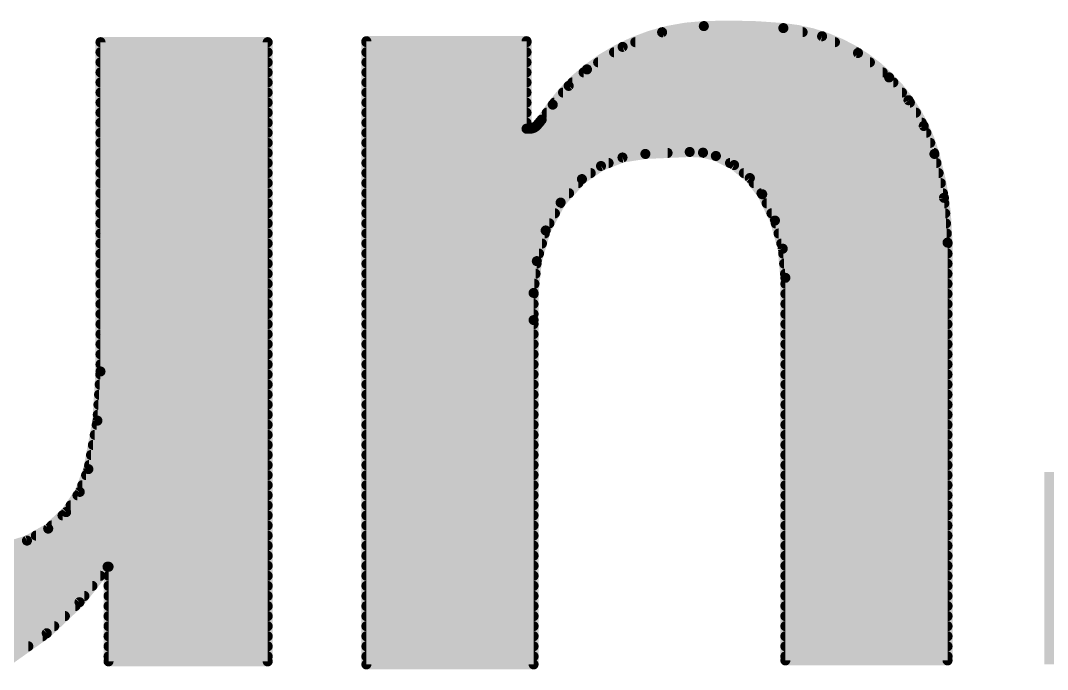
# Model space of a CAD drawing. Extents: x -27 to 95, y -17 to 50.
# Drawn here: x 74.233 to 76.823, y 1.694 to 3.331 of the extents above; entities that cross this region are included whole.
import ezdxf

# ---------------------------------------------------------------- set-up
doc = ezdxf.new("R2010")
doc.units = 0
doc.layers.add('21', color=41, linetype='CONTINUOUS')

# ---------------------------------------------------------------- blocks, each defined once
blk = doc.blocks.new('RECT')
blk.add_solid([(-0.5, -0.5), (0.5, -0.5), (-0.5, 0.5), (0.5, 0.5)])

msp = doc.modelspace()

# ---------------------------------------------------------------- linework, layer by layer
at = {"layer": '21'}
for points, const_width in [([(75.9562, 3.3172, 0.1577), (75.6615, 3.208)], 0.0254), ([(76.1568, 3.3122, 0.0335), (75.9562, 3.3172)], 0.0254), ([(75.9564, 3.3235, 1), (75.956, 3.3109)], 0.0127), ([(75.9559, 3.3235, 1), (75.9565, 3.3109)], 0.0127), ([(75.9571, 3.3109, 1), (75.9553, 3.3235)], 0.0127), ([(75.9565, 3.3109, 1), (75.9559, 3.3235)], 0.0127), ([(76.1581, 3.3184, 1), (76.1555, 3.306)], 0.0127), ([(76.4235, 3.1877, 0.1741), (76.1568, 3.3122)], 0.0254), ([(76.1574, 3.3185, 1), (76.1562, 3.3059)], 0.0127), ([(76.1562, 3.3059, 1), (76.1574, 3.3185)], 0.0127), ([(76.1566, 3.3059, 1), (76.157, 3.3185)], 0.0127), ([(74.4347, 3.283, 1), (74.4347, 3.2703)], 0.0127), ([(74.4411, 3.2766, 1), (74.4284, 3.2766)], 0.0127), ([(74.8627, 3.2766, 1), (74.85, 3.2766)], 0.0127), ([(74.8563, 3.2703, 1), (74.8563, 3.283)], 0.0127), ([(75.1053, 3.283, 1), (75.1053, 3.2703)], 0.0127), ([(75.1053, 3.2854, 1), (75.1053, 3.2728)], 0.0127), ([(75.1116, 3.2791, 1), (75.099, 3.2791)], 0.0127), ([(75.1116, 3.2791, 1), (75.099, 3.2791)], 0.0127), ([(75.1053, 3.2854, 1), (75.1053, 3.2728)], 0.0127), ([(75.5155, 3.2791, 1), (75.5028, 3.2791)], 0.0127), ([(75.5155, 3.2791, 1), (75.5028, 3.2791)], 0.0127), ([(75.5091, 3.2728, 1), (75.5091, 3.2854)], 0.0127), ([(75.5091, 3.2728, 1), (75.5091, 3.2854)], 0.0127), ([(75.5091, 3.2703, 1), (75.5091, 3.283)], 0.0127), ([(75.7833, 3.283, 1), (75.7833, 3.2703)], 0.0127), ([(75.8501, 3.308, 1), (75.852, 3.2954)], 0.0127), ([(75.853, 3.3083, 1), (75.853, 3.2957)], 0.0127), ([(75.8532, 3.2958, 1), (75.8488, 3.3077)], 0.0127), ([(76.2054, 3.2957, 1), (76.2054, 3.3083)], 0.0127), ([(76.2572, 3.2974, 1), (76.2518, 3.2859)], 0.0127), ([(76.2532, 3.2855, 1), (76.2558, 3.2979)], 0.0127), ([(76.2868, 3.2703, 1), (76.2868, 3.283)], 0.0127), ([(74.4347, 3.2576, 1), (74.4347, 3.2449)], 0.0127), ([(74.8563, 3.2449, 1), (74.8563, 3.2576)], 0.0127), ([(75.1053, 3.2576, 1), (75.1053, 3.2449)], 0.0127), ([(75.5091, 3.2449, 1), (75.5091, 3.2576)], 0.0127), ([(75.7299, 3.2576, 1), (75.7299, 3.2449)], 0.0127), ([(75.7492, 3.2707, 1), (75.7536, 3.2588)], 0.0127), ([(75.7548, 3.2594, 1), (75.748, 3.2701)], 0.0127), ([(76.3412, 3.2449, 1), (76.3412, 3.2576)], 0.0127), ([(74.4347, 3.2321, 1), (74.4347, 3.2195)], 0.0127), ([(74.8563, 3.2195, 1), (74.8563, 3.2321)], 0.0127), ([(75.1053, 3.2321, 1), (75.1053, 3.2195)], 0.0127), ([(75.5091, 3.2195, 1), (75.5091, 3.2321)], 0.0127), ([(75.6897, 3.2321, 1), (75.6897, 3.2195)], 0.0127), ([(76.3489, 3.2544, 1), (76.3411, 3.2444)], 0.0127), ([(76.3423, 3.2437, 1), (76.3477, 3.2552)], 0.0127), ([(76.3751, 3.2195, 1), (76.3751, 3.2321)], 0.0127), ([(74.4347, 3.2067, 1), (74.4347, 3.1941)], 0.0127), ([(74.8563, 3.1941, 1), (74.8563, 3.2067)], 0.0127), ([(75.1053, 3.2067, 1), (75.1053, 3.1941)], 0.0127), ([(75.5091, 3.1941, 1), (75.5091, 3.2067)], 0.0127), ([(75.6615, 3.208, 0.0664), (75.5752, 3.1191)], 0.0254), ([(75.6531, 3.2067, 1), (75.6531, 3.1941)], 0.0127), ([(75.6581, 3.2134, 1), (75.6649, 3.2026)], 0.0127), ([(75.6576, 3.213, 1), (75.6654, 3.203)], 0.0127), ([(75.6658, 3.2033, 1), (75.6572, 3.2127)], 0.0127), ([(75.6654, 3.203, 1), (75.6576, 3.213)], 0.0127), ([(76.4074, 3.1941, 1), (76.4074, 3.2067)], 0.0127), ([(74.4347, 3.1814, 1), (74.4347, 3.1687)], 0.0127), ([(74.8563, 3.1687, 1), (74.8563, 3.1814)], 0.0127), ([(75.1053, 3.1814, 1), (75.1053, 3.1687)], 0.0127), ([(75.5091, 3.1687, 1), (75.5091, 3.1814)], 0.0127), ([(75.6249, 3.1814, 1), (75.6249, 3.1687)], 0.0127), ([(76.4283, 3.1918, 1), (76.4187, 3.1836)], 0.0127), ([(76.5378, 2.9947, 0.1281), (76.4235, 3.1877)], 0.0254), ([(76.428, 3.1922, 1), (76.419, 3.1832)], 0.0127), ([(76.419, 3.1832, 1), (76.428, 3.1922)], 0.0127), ([(76.4196, 3.1827, 1), (76.4274, 3.1927)], 0.0127), ([(76.4343, 3.1687, 1), (76.4343, 3.1814)], 0.0127), ([(74.4347, 3.1559, 1), (74.4347, 3.1433)], 0.0127), ([(74.8563, 3.1433, 1), (74.8563, 3.1559)], 0.0127), ([(75.1053, 3.1559, 1), (75.1053, 3.1433)], 0.0127), ([(75.5091, 3.1433, 1), (75.5091, 3.1559)], 0.0127), ([(75.6011, 3.1559, 1), (75.6011, 3.1433)], 0.0127), ([(75.6111, 3.1711, 1), (75.6197, 3.1617)], 0.0127), ([(75.6202, 3.1623, 1), (75.6106, 3.1705)], 0.0127), ([(76.4559, 3.1433, 1), (76.4559, 3.1559)], 0.0127), ([(74.4347, 3.1305, 1), (74.4347, 3.1179)], 0.0127), ([(74.8563, 3.1179, 1), (74.8563, 3.1305)], 0.0127), ([(75.1053, 3.1305, 1), (75.1053, 3.1179)], 0.0127), ([(75.5091, 3.1179, 1), (75.5091, 3.1305)], 0.0127), ([(75.5795, 3.1305, 1), (75.5795, 3.1179)], 0.0127), ([(76.4779, 3.1334, 1), (76.4669, 3.1269)], 0.0127), ([(76.4676, 3.1261, 1), (76.4772, 3.1343)], 0.0127), ([(76.4759, 3.1179, 1), (76.4759, 3.1305)], 0.0127), ([(74.4347, 3.1052, 1), (74.4347, 3.0925)], 0.0127), ([(74.8563, 3.0925, 1), (74.8563, 3.1052)], 0.0127), ([(75.1053, 3.1052, 1), (75.1053, 3.0925)], 0.0127), ([(75.5091, 3.0925, 1), (75.5091, 3.1052)], 0.0127), ([(75.5752, 3.1191, 0.0022), (75.5472, 3.081)], 0.0254), ([(75.5603, 3.1052, 1), (75.5603, 3.0925)], 0.0127), ([(75.5704, 3.1232, 1), (75.58, 3.115)], 0.0127), ([(75.5701, 3.1229, 1), (75.5803, 3.1153)], 0.0127), ([(75.5803, 3.1153, 1), (75.5701, 3.1229)], 0.0127), ([(75.5803, 3.1153, 1), (75.5701, 3.1229)], 0.0127), ([(76.491, 3.0925, 1), (76.491, 3.1052)], 0.0127), ([(74.4347, 3.0798, 1), (74.4347, 3.0671)], 0.0127), ([(74.8563, 3.0671, 1), (74.8563, 3.0798)], 0.0127), ([(75.1053, 3.0798, 1), (75.1053, 3.0671)], 0.0127), ([(75.5091, 3.0671, 1), (75.5091, 3.0798)], 0.0127), ([(75.5345, 3.0658, 0.0333), (75.5472, 3.081)], 0.0254), ([(75.5409, 3.0798, 1), (75.5409, 3.0671)], 0.0127), ([(75.5421, 3.0848, 1), (75.5523, 3.0772)], 0.0127), ([(75.5421, 3.0847, 1), (75.5523, 3.0773)], 0.0127), ([(75.5523, 3.0773, 1), (75.5421, 3.0847)], 0.0127), ([(75.5521, 3.0769, 1), (75.5423, 3.0851)], 0.0127), ([(76.506, 3.0671, 1), (76.506, 3.0798)], 0.0127), ([(74.4347, 3.0543, 1), (74.4347, 3.0417)], 0.0127), ([(74.8563, 3.0417, 1), (74.8563, 3.0543)], 0.0127), ([(75.1053, 3.0543, 1), (75.1053, 3.0417)], 0.0127), ([(75.5091, 3.0646, 1), (75.5091, 3.0519)], 0.0127), ([(75.5091, 3.0646, 1), (75.5091, 3.0519)], 0.0127), ([(75.5028, 3.0582, 1), (75.5155, 3.0582)], 0.0127), ([(75.5028, 3.0582, 1), (75.5155, 3.0582)], 0.0127), ([(75.5167, 3.0582, 0.205), (75.5345, 3.0658)], 0.0254), ([(75.5154, 3.0644, 1), (75.518, 3.052)], 0.0127), ([(75.5167, 3.0645, 1), (75.5167, 3.0519)], 0.0127), ([(75.5167, 3.0519, 1), (75.5167, 3.0646)], 0.0127), ([(75.5167, 3.0519, 1), (75.5167, 3.0646)], 0.0127), ([(75.5228, 3.0654, 1), (75.53, 3.055)], 0.0127), ([(75.5276, 3.054, 1), (75.5251, 3.0664)], 0.0127), ([(75.5299, 3.0702, 1), (75.5391, 3.0614)], 0.0127), ([(75.5296, 3.0699, 1), (75.5394, 3.0617)], 0.0127), ([(75.5391, 3.0614, 1), (75.5299, 3.0702)], 0.0127), ([(75.5381, 3.0606, 1), (75.5309, 3.071)], 0.0127), ([(76.5168, 3.0675, 1), (76.5049, 3.063)], 0.0127), ([(76.5054, 3.062, 1), (76.5163, 3.0685)], 0.0127), ([(76.5174, 3.0417, 1), (76.5174, 3.0543)], 0.0127), ([(74.4347, 3.029, 1), (74.4347, 3.0163)], 0.0127), ([(74.8563, 3.0163, 1), (74.8563, 3.029)], 0.0127), ([(75.1053, 3.029, 1), (75.1053, 3.0163)], 0.0127), ([(76.5271, 3.0163, 1), (76.5271, 3.029)], 0.0127), ([(74.4347, 3.0036, 1), (74.4347, 2.9909)], 0.0127), ([(74.8563, 2.9909, 1), (74.8563, 3.0036)], 0.0127), ([(75.1053, 3.0036, 1), (75.1053, 2.9909)], 0.0127), ([(75.8088, 2.9947, 0.1688), (75.6488, 2.9312)], 0.0254), ([(75.8088, 2.9947, 0.0006), (75.9206, 2.9997)], 0.0254), ([(75.8085, 3.001, 1), (75.8091, 2.9884)], 0.0127), ([(75.8085, 3.001, 1), (75.8091, 2.9884)], 0.0127), ([(75.8098, 2.9884, 1), (75.8078, 3.001)], 0.0127), ([(75.8091, 2.9884, 1), (75.8085, 3.001)], 0.0127), ([(75.8647, 2.9909, 1), (75.8647, 3.0036)], 0.0127), ([(75.9866, 2.9896, 0.0992), (75.9206, 2.9997)], 0.0254), ([(75.9209, 3.006, 1), (75.9203, 2.9934)], 0.0127), ([(75.9203, 3.006, 1), (75.9209, 2.9934)], 0.0127), ([(75.9209, 2.9934, 1), (75.9203, 3.006)], 0.0127), ([(75.9209, 2.9934, 1), (75.9203, 3.006)], 0.0127), ([(75.9557, 3.0041, 1), (75.9525, 2.9918)], 0.0127), ([(75.9569, 3.0036, 1), (75.9569, 2.9909)], 0.0127), ([(75.9538, 2.9916, 1), (75.9544, 3.0043)], 0.0127), ([(76.544, 2.996, 1), (76.5316, 2.9934)], 0.0127), ([(76.5708, 2.7711, 0.0668), (76.5378, 2.9947)], 0.0254), ([(76.5439, 2.9965, 1), (76.5317, 2.9929)], 0.0127), ([(76.5368, 2.9909, 1), (76.5368, 3.0036)], 0.0127), ([(74.4347, 2.9781, 1), (74.4347, 2.9655)], 0.0127), ([(74.8563, 2.9655, 1), (74.8563, 2.9781)], 0.0127), ([(75.1053, 2.9781, 1), (75.1053, 2.9655)], 0.0127), ([(75.7161, 2.9655, 1), (75.7161, 2.9781)], 0.0127), ([(75.7502, 2.992, 1), (75.7521, 2.9794)], 0.0127), ([(75.7535, 2.9798, 1), (75.7488, 2.9916)], 0.0127), ([(75.9894, 2.9953, 1), (75.9838, 2.9839)], 0.0127), ([(76.1035, 2.8931, 0.1719), (75.9866, 2.9896)], 0.0254), ([(75.9888, 2.9956, 1), (75.9844, 2.9836)], 0.0127), ([(75.9844, 2.9836, 1), (75.9888, 2.9956)], 0.0127), ([(75.985, 2.9834, 1), (75.9882, 2.9958)], 0.0127), ([(76.0223, 2.9781, 1), (76.0223, 2.9655)], 0.0127), ([(76.0366, 2.9715, 1), (76.0286, 2.9617)], 0.0127), ([(76.0298, 2.961, 1), (76.0354, 2.9723)], 0.0127), ([(76.5317, 2.9929, 1), (76.5439, 2.9965)], 0.0127), ([(76.5319, 2.9924, 1), (76.5437, 2.997)], 0.0127), ([(76.5428, 2.9655, 1), (76.5428, 2.9781)], 0.0127), ([(74.4347, 2.9527, 1), (74.4347, 2.9401)], 0.0127), ([(74.8563, 2.9401, 1), (74.8563, 2.9527)], 0.0127), ([(75.1053, 2.9527, 1), (75.1053, 2.9401)], 0.0127), ([(75.671, 2.9401, 1), (75.671, 2.9527)], 0.0127), ([(75.6946, 2.9701, 1), (75.6993, 2.9583)], 0.0127), ([(75.7005, 2.9589, 1), (75.6933, 2.9694)], 0.0127), ([(76.0571, 2.9527, 1), (76.0571, 2.9401)], 0.0127), ([(76.5483, 2.9401, 1), (76.5483, 2.9527)], 0.0127), ([(74.4347, 2.9274, 1), (74.4347, 2.9147)], 0.0127), ([(74.8563, 2.9147, 1), (74.8563, 2.9274)], 0.0127), ([(75.1053, 2.9274, 1), (75.1053, 2.9147)], 0.0127), ([(75.6488, 2.9312, 0.1229), (75.5574, 2.8016)], 0.0254), ([(75.6396, 2.9147, 1), (75.6396, 2.9274)], 0.0127), ([(75.6452, 2.9364, 1), (75.6524, 2.926)], 0.0127), ([(75.6447, 2.936, 1), (75.6529, 2.9264)], 0.0127), ([(75.6535, 2.9269, 1), (75.6441, 2.9355)], 0.0127), ([(75.6529, 2.9264, 1), (75.6447, 2.936)], 0.0127), ([(76.0773, 2.9378, 1), (76.0672, 2.93)], 0.0127), ([(76.0682, 2.929, 1), (76.0763, 2.9388)], 0.0127), ([(76.0821, 2.9274, 1), (76.0821, 2.9147)], 0.0127), ([(76.5538, 2.9147, 1), (76.5538, 2.9274)], 0.0127), ([(74.4347, 2.9019, 1), (74.4347, 2.8893)], 0.0127), ([(74.8563, 2.8893, 1), (74.8563, 2.9019)], 0.0127), ([(75.1053, 2.9019, 1), (75.1053, 2.8893)], 0.0127), ([(75.6165, 2.8893, 1), (75.6165, 2.9019)], 0.0127), ([(76.1016, 2.9019, 1), (76.1016, 2.8893)], 0.0127), ([(76.1092, 2.8959, 1), (76.0978, 2.8903)], 0.0127), ([(76.1619, 2.6822, 0.136), (76.1035, 2.8931)], 0.0254), ([(76.1089, 2.8964, 1), (76.0981, 2.8898)], 0.0127), ([(76.0981, 2.8898, 1), (76.1089, 2.8964)], 0.0127), ([(76.0985, 2.8892, 1), (76.1085, 2.897)], 0.0127), ([(76.5593, 2.8893, 1), (76.5593, 2.9019)], 0.0127), ([(74.4347, 2.8765, 1), (74.4347, 2.8639)], 0.0127), ([(74.8563, 2.8639, 1), (74.8563, 2.8765)], 0.0127), ([(75.1053, 2.8765, 1), (75.1053, 2.8639)], 0.0127), ([(75.5904, 2.8763, 1), (75.5998, 2.8678)], 0.0127), ([(75.6007, 2.869, 1), (75.5895, 2.875)], 0.0127), ([(75.5942, 2.8639, 1), (75.5942, 2.8765)], 0.0127), ([(76.1146, 2.8765, 1), (76.1146, 2.8639)], 0.0127), ([(76.5681, 2.8845, 1), (76.5554, 2.8835)], 0.0127), ([(76.5556, 2.8827, 1), (76.568, 2.8853)], 0.0127), ([(76.5629, 2.8639, 1), (76.5629, 2.8765)], 0.0127), ([(74.4347, 2.8512, 1), (74.4347, 2.8385)], 0.0127), ([(74.8563, 2.8385, 1), (74.8563, 2.8512)], 0.0127), ([(75.1053, 2.8512, 1), (75.1053, 2.8385)], 0.0127), ([(75.5806, 2.8385, 1), (75.5806, 2.8512)], 0.0127), ([(76.1269, 2.8512, 1), (76.1269, 2.8385)], 0.0127), ([(76.5649, 2.8385, 1), (76.5649, 2.8512)], 0.0127), ([(74.4347, 2.8258, 1), (74.4347, 2.8131)], 0.0127), ([(74.8563, 2.8131, 1), (74.8563, 2.8258)], 0.0127), ([(75.1053, 2.8258, 1), (75.1053, 2.8131)], 0.0127), ([(75.5669, 2.8131, 1), (75.5669, 2.8258)], 0.0127), ([(76.1417, 2.8284, 1), (76.1295, 2.825)], 0.0127), ([(76.1299, 2.8239, 1), (76.1413, 2.8295)], 0.0127), ([(76.1376, 2.8258, 1), (76.1376, 2.8131)], 0.0127), ([(76.5669, 2.8131, 1), (76.5669, 2.8258)], 0.0127), ([(74.4347, 2.8003, 1), (74.4347, 2.7877)], 0.0127), ([(74.8563, 2.7877, 1), (74.8563, 2.8003)], 0.0127), ([(75.1053, 2.8003, 1), (75.1053, 2.7877)], 0.0127), ([(75.5574, 2.8016, 0.0895), (75.5269, 2.6441)], 0.0254), ([(75.5518, 2.8046, 1), (75.563, 2.7986)], 0.0127), ([(75.5515, 2.8039, 1), (75.5633, 2.7993)], 0.0127), ([(75.5635, 2.7998, 1), (75.5513, 2.8034)], 0.0127), ([(75.5633, 2.7993, 1), (75.5515, 2.8039)], 0.0127), ([(75.5552, 2.7877, 1), (75.5552, 2.8003)], 0.0127), ([(76.1447, 2.8003, 1), (76.1447, 2.7877)], 0.0127), ([(76.569, 2.7877, 1), (76.569, 2.8003)], 0.0127), ([(74.4347, 2.775, 1), (74.4347, 2.7623)], 0.0127), ([(74.8563, 2.7623, 1), (74.8563, 2.775)], 0.0127), ([(75.1053, 2.775, 1), (75.1053, 2.7623)], 0.0127), ([(75.5479, 2.7623, 1), (75.5479, 2.775)], 0.0127), ([(76.1517, 2.775, 1), (76.1517, 2.7623)], 0.0127), ([(76.5645, 2.7706, 1), (76.5771, 2.7716)], 0.0127), ([(76.5645, 2.771, 1), (76.5771, 2.7712)], 0.0127), ([(76.5772, 2.7711, 1), (76.5645, 2.7711)], 0.0127), ([(76.5772, 2.7711, 1), (76.5645, 2.7711)], 0.0127), ([(76.5708, 2.7623, 1), (76.5708, 2.775)], 0.0127), ([(74.4347, 2.7496, 1), (74.4347, 2.7369)], 0.0127), ([(74.8563, 2.7369, 1), (74.8563, 2.7496)], 0.0127), ([(75.1053, 2.7496, 1), (75.1053, 2.7369)], 0.0127), ([(75.5406, 2.7369, 1), (75.5406, 2.7496)], 0.0127), ([(76.1616, 2.7562, 1), (76.149, 2.7551)], 0.0127), ([(76.1492, 2.7539, 1), (76.1614, 2.7573)], 0.0127), ([(76.1564, 2.7496, 1), (76.1564, 2.7369)], 0.0127), ([(76.5708, 2.7369, 1), (76.5708, 2.7496)], 0.0127), ([(74.4347, 2.7241, 1), (74.4347, 2.7115)], 0.0127), ([(74.8563, 2.7115, 1), (74.8563, 2.7241)], 0.0127), ([(75.1053, 2.7241, 1), (75.1053, 2.7115)], 0.0127), ([(75.529, 2.726, 1), (75.5412, 2.7225)], 0.0127), ([(75.5414, 2.7236, 1), (75.5288, 2.7249)], 0.0127), ([(75.5345, 2.7115, 1), (75.5345, 2.7241)], 0.0127), ([(76.1587, 2.7241, 1), (76.1587, 2.7115)], 0.0127), ([(76.5708, 2.7115, 1), (76.5708, 2.7241)], 0.0127), ([(74.4347, 2.6987, 1), (74.4347, 2.6861)], 0.0127), ([(74.8563, 2.6861, 1), (74.8563, 2.6987)], 0.0127), ([(75.1053, 2.6987, 1), (75.1053, 2.6861)], 0.0127), ([(75.5319, 2.6861, 1), (75.5319, 2.6987)], 0.0127), ([(76.161, 2.6987, 1), (76.161, 2.6861)], 0.0127), ([(76.1683, 2.6822, 1), (76.1556, 2.6822)], 0.0127), ([(76.1683, 2.6822, 1), (76.1556, 2.6822)], 0.0127), ([(76.5708, 2.6861, 1), (76.5708, 2.6987)], 0.0127), ([(74.4347, 2.6734, 1), (74.4347, 2.6607)], 0.0127), ([(74.8563, 2.6607, 1), (74.8563, 2.6734)], 0.0127), ([(75.1053, 2.6734, 1), (75.1053, 2.6607)], 0.0127), ([(75.5292, 2.6607, 1), (75.5292, 2.6734)], 0.0127), ([(76.1619, 2.6734, 1), (76.1619, 2.6607)], 0.0127), ([(76.1556, 2.6816, 1), (76.1682, 2.6828)], 0.0127), ([(76.1556, 2.6822, 1), (76.1682, 2.6822)], 0.0127), ([(76.5708, 2.6607, 1), (76.5708, 2.6734)], 0.0127), ([(74.4347, 2.6479, 1), (74.4347, 2.6353)], 0.0127), ([(74.8563, 2.6353, 1), (74.8563, 2.6479)], 0.0127), ([(75.1053, 2.6479, 1), (75.1053, 2.6353)], 0.0127), ([(75.5269, 2.6441, 0.0064), (75.5269, 2.5756)], 0.0254), ([(75.5206, 2.6447, 1), (75.5332, 2.6435)], 0.0127), ([(75.5206, 2.6442, 1), (75.5332, 2.644)], 0.0127), ([(75.5332, 2.644, 1), (75.5206, 2.6442)], 0.0127), ([(75.5332, 2.6441, 1), (75.5206, 2.6441)], 0.0127), ([(75.5269, 2.6353, 1), (75.5269, 2.6479)], 0.0127), ([(76.1619, 2.6479, 1), (76.1619, 2.6353)], 0.0127), ([(76.5708, 2.6353, 1), (76.5708, 2.6479)], 0.0127), ([(74.4347, 2.6225, 1), (74.4347, 2.6099)], 0.0127), ([(74.8563, 2.6099, 1), (74.8563, 2.6225)], 0.0127), ([(75.1053, 2.6225, 1), (75.1053, 2.6099)], 0.0127), ([(75.5269, 2.6099, 1), (75.5269, 2.6225)], 0.0127), ([(76.1619, 2.6225, 1), (76.1619, 2.6099)], 0.0127), ([(76.5708, 2.6099, 1), (76.5708, 2.6225)], 0.0127), ([(74.4347, 2.5972, 1), (74.4347, 2.5845)], 0.0127), ([(74.8563, 2.5845, 1), (74.8563, 2.5972)], 0.0127), ([(75.1053, 2.5972, 1), (75.1053, 2.5845)], 0.0127), ([(75.5269, 2.5845, 1), (75.5269, 2.5972)], 0.0127), ([(76.1619, 2.5972, 1), (76.1619, 2.5845)], 0.0127), ([(76.5708, 2.5845, 1), (76.5708, 2.5972)], 0.0127), ([(74.4347, 2.5717, 1), (74.4347, 2.5591)], 0.0127), ([(74.8563, 2.5591, 1), (74.8563, 2.5717)], 0.0127), ([(75.1053, 2.5717, 1), (75.1053, 2.5591)], 0.0127), ([(75.5332, 2.5756, 1), (75.5206, 2.5756)], 0.0127), ([(75.5206, 2.5755, 1), (75.5332, 2.5757)], 0.0127), ([(75.5269, 2.5591, 1), (75.5269, 2.5717)], 0.0127), ([(76.1619, 2.5717, 1), (76.1619, 2.5591)], 0.0127), ([(76.5708, 2.5591, 1), (76.5708, 2.5717)], 0.0127), ([(74.4347, 2.5463, 1), (74.4347, 2.5337)], 0.0127), ([(74.8563, 2.5337, 1), (74.8563, 2.5463)], 0.0127), ([(75.1053, 2.5463, 1), (75.1053, 2.5337)], 0.0127), ([(75.5269, 2.5337, 1), (75.5269, 2.5463)], 0.0127), ([(76.1619, 2.5463, 1), (76.1619, 2.5337)], 0.0127), ([(76.5708, 2.5337, 1), (76.5708, 2.5463)], 0.0127), ([(74.4347, 2.521, 1), (74.4347, 2.5083)], 0.0127), ([(74.8563, 2.5083, 1), (74.8563, 2.521)], 0.0127), ([(75.1053, 2.521, 1), (75.1053, 2.5083)], 0.0127), ([(75.5269, 2.5083, 1), (75.5269, 2.521)], 0.0127), ([(76.1619, 2.521, 1), (76.1619, 2.5083)], 0.0127), ([(76.5708, 2.5083, 1), (76.5708, 2.521)], 0.0127), ([(74.4347, 2.4956, 1), (74.4347, 2.4829)], 0.0127), ([(74.8563, 2.4829, 1), (74.8563, 2.4956)], 0.0127), ([(75.1053, 2.4956, 1), (75.1053, 2.4829)], 0.0127), ([(75.5269, 2.4829, 1), (75.5269, 2.4956)], 0.0127), ([(76.1619, 2.4956, 1), (76.1619, 2.4829)], 0.0127), ([(76.5708, 2.4829, 1), (76.5708, 2.4956)], 0.0127), ([(74.4347, 2.4701, 1), (74.4347, 2.4575)], 0.0127), ([(74.8563, 2.4575, 1), (74.8563, 2.4701)], 0.0127), ([(75.1053, 2.4701, 1), (75.1053, 2.4575)], 0.0127), ([(75.5269, 2.4575, 1), (75.5269, 2.4701)], 0.0127), ([(76.1619, 2.4701, 1), (76.1619, 2.4575)], 0.0127), ([(76.5708, 2.4575, 1), (76.5708, 2.4701)], 0.0127), ([(74.4342, 2.4447, 1), (74.4342, 2.4321)], 0.0127), ([(74.441, 2.4456, 1), (74.4284, 2.4464)], 0.0127), ([(74.4284, 2.446, 1), (74.4411, 2.446)], 0.0127), ([(74.8563, 2.4321, 1), (74.8563, 2.4447)], 0.0127), ([(75.1053, 2.4447, 1), (75.1053, 2.4321)], 0.0127), ([(75.5269, 2.4321, 1), (75.5269, 2.4447)], 0.0127), ([(76.1619, 2.4447, 1), (76.1619, 2.4321)], 0.0127), ([(76.5708, 2.4321, 1), (76.5708, 2.4447)], 0.0127), ([(74.4327, 2.4194, 1), (74.4327, 2.4067)], 0.0127), ([(74.8563, 2.4067, 1), (74.8563, 2.4194)], 0.0127), ([(75.1053, 2.4194, 1), (75.1053, 2.4067)], 0.0127), ([(75.5269, 2.4067, 1), (75.5269, 2.4194)], 0.0127), ([(76.1619, 2.4194, 1), (76.1619, 2.4067)], 0.0127), ([(76.5708, 2.4067, 1), (76.5708, 2.4194)], 0.0127), ([(74.4311, 2.3939, 1), (74.4311, 2.3813)], 0.0127), ([(74.8563, 2.3813, 1), (74.8563, 2.3939)], 0.0127), ([(75.1053, 2.3939, 1), (75.1053, 2.3813)], 0.0127), ([(75.5269, 2.3813, 1), (75.5269, 2.3939)], 0.0127), ([(76.1619, 2.3939, 1), (76.1619, 2.3813)], 0.0127), ([(76.5708, 2.3813, 1), (76.5708, 2.3939)], 0.0127), ([(74.4295, 2.3685, 1), (74.4295, 2.3559)], 0.0127), ([(74.8563, 2.3559, 1), (74.8563, 2.3685)], 0.0127), ([(75.1053, 2.3685, 1), (75.1053, 2.3559)], 0.0127), ([(75.5269, 2.3559, 1), (75.5269, 2.3685)], 0.0127), ([(76.1619, 2.3685, 1), (76.1619, 2.3559)], 0.0127), ([(76.5708, 2.3559, 1), (76.5708, 2.3685)], 0.0127), ([(74.4333, 2.3207, 1), (74.4208, 2.323)], 0.0127), ([(74.428, 2.3432, 1), (74.428, 2.3305)], 0.0127), ([(74.8563, 2.3305, 1), (74.8563, 2.3432)], 0.0127), ([(75.1053, 2.3432, 1), (75.1053, 2.3305)], 0.0127), ([(75.5269, 2.3305, 1), (75.5269, 2.3432)], 0.0127), ([(76.1619, 2.3432, 1), (76.1619, 2.3305)], 0.0127), ([(76.5708, 2.3305, 1), (76.5708, 2.3432)], 0.0127), ([(74.4251, 2.3177, 1), (74.4251, 2.3051)], 0.0127), ([(74.4207, 2.3223, 1), (74.4334, 2.3215)], 0.0127), ([(74.8563, 2.3051, 1), (74.8563, 2.3177)], 0.0127), ([(75.1053, 2.3177, 1), (75.1053, 2.3051)], 0.0127), ([(75.5269, 2.3051, 1), (75.5269, 2.3177)], 0.0127), ([(76.1619, 2.3177, 1), (76.1619, 2.3051)], 0.0127), ([(76.5708, 2.3051, 1), (76.5708, 2.3177)], 0.0127), ([(74.4203, 2.2923, 1), (74.4203, 2.2797)], 0.0127), ([(74.8563, 2.2797, 1), (74.8563, 2.2923)], 0.0127), ([(75.1053, 2.2923, 1), (75.1053, 2.2797)], 0.0127), ([(75.5269, 2.2797, 1), (75.5269, 2.2923)], 0.0127), ([(76.1619, 2.2923, 1), (76.1619, 2.2797)], 0.0127), ([(76.5708, 2.2797, 1), (76.5708, 2.2923)], 0.0127), ([(74.4156, 2.267, 1), (74.4156, 2.2543)], 0.0127), ([(74.8563, 2.2543, 1), (74.8563, 2.267)], 0.0127), ([(75.1053, 2.267, 1), (75.1053, 2.2543)], 0.0127), ([(75.5269, 2.2543, 1), (75.5269, 2.267)], 0.0127), ([(76.1619, 2.267, 1), (76.1619, 2.2543)], 0.0127), ([(76.5708, 2.2543, 1), (76.5708, 2.267)], 0.0127), ([(74.4109, 2.2416, 1), (74.4109, 2.2289)], 0.0127), ([(74.8563, 2.2289, 1), (74.8563, 2.2416)], 0.0127), ([(75.1053, 2.2416, 1), (75.1053, 2.2289)], 0.0127), ([(75.5269, 2.2289, 1), (75.5269, 2.2416)], 0.0127), ([(76.1619, 2.2416, 1), (76.1619, 2.2289)], 0.0127), ([(76.5708, 2.2289, 1), (76.5708, 2.2416)], 0.0127), ([(74.398, 2.2008, 1), (74.4104, 2.1984)], 0.0127), ([(74.4101, 2.1973, 1), (74.3983, 2.2019)], 0.0127), ([(74.4061, 2.2161, 1), (74.4061, 2.2035)], 0.0127), ([(74.8563, 2.2035, 1), (74.8563, 2.2161)], 0.0127), ([(75.1053, 2.2161, 1), (75.1053, 2.2035)], 0.0127), ([(75.5269, 2.2035, 1), (75.5269, 2.2161)], 0.0127), ([(76.1619, 2.2161, 1), (76.1619, 2.2035)], 0.0127), ([(76.5708, 2.2035, 1), (76.5708, 2.2161)], 0.0127), ([(74.3984, 2.1907, 1), (74.3984, 2.1781)], 0.0127), ([(74.8563, 2.1781, 1), (74.8563, 2.1907)], 0.0127), ([(75.1053, 2.1907, 1), (75.1053, 2.1781)], 0.0127), ([(75.5269, 2.1781, 1), (75.5269, 2.1907)], 0.0127), ([(76.1619, 2.1907, 1), (76.1619, 2.1781)], 0.0127), ([(76.5708, 2.1781, 1), (76.5708, 2.1907)], 0.0127), ([(74.3765, 2.1444, 1), (74.3883, 2.1399)], 0.0127), ([(74.3877, 2.1386, 1), (74.3771, 2.1457)], 0.0127), ([(74.3888, 2.1654, 1), (74.3888, 2.1527)], 0.0127), ([(74.8563, 2.1527, 1), (74.8563, 2.1654)], 0.0127), ([(75.1053, 2.1654, 1), (75.1053, 2.1527)], 0.0127), ([(75.5269, 2.1527, 1), (75.5269, 2.1654)], 0.0127), ([(76.1619, 2.1654, 1), (76.1619, 2.1527)], 0.0127), ([(76.5708, 2.1527, 1), (76.5708, 2.1654)], 0.0127), ([(74.3766, 2.1399, 1), (74.3766, 2.1273)], 0.0127), ([(74.8563, 2.1273, 1), (74.8563, 2.1399)], 0.0127), ([(75.1053, 2.1399, 1), (75.1053, 2.1273)], 0.0127), ([(75.5269, 2.1273, 1), (75.5269, 2.1399)], 0.0127), ([(76.1619, 2.1399, 1), (76.1619, 2.1273)], 0.0127), ([(76.5708, 2.1273, 1), (76.5708, 2.1399)], 0.0127), ([(74.3427, 2.0947, 1), (74.3533, 2.0876)], 0.0127), ([(74.3523, 2.0865, 1), (74.3437, 2.0959)], 0.0127), ([(74.3595, 2.1145, 1), (74.3595, 2.1019)], 0.0127), ([(74.8563, 2.1019, 1), (74.8563, 2.1145)], 0.0127), ([(75.1053, 2.1145, 1), (75.1053, 2.1019)], 0.0127), ([(75.5269, 2.1019, 1), (75.5269, 2.1145)], 0.0127), ([(76.1619, 2.1145, 1), (76.1619, 2.1019)], 0.0127), ([(76.5708, 2.1019, 1), (76.5708, 2.1145)], 0.0127), ([(74.3389, 2.0892, 1), (74.3389, 2.0765)], 0.0127), ([(74.8563, 2.0765, 1), (74.8563, 2.0892)], 0.0127), ([(75.1053, 2.0892, 1), (75.1053, 2.0765)], 0.0127), ([(75.5269, 2.0765, 1), (75.5269, 2.0892)], 0.0127), ([(76.1619, 2.0892, 1), (76.1619, 2.0765)], 0.0127), ([(76.5708, 2.0765, 1), (76.5708, 2.0892)], 0.0127), ([(74.2985, 2.0542, 1), (74.3071, 2.0448)], 0.0127), ([(74.306, 2.044, 1), (74.2997, 2.055)], 0.0127), ([(74.3114, 2.0637, 1), (74.3114, 2.0511)], 0.0127), ([(74.8563, 2.0511, 1), (74.8563, 2.0637)], 0.0127), ([(75.1053, 2.0637, 1), (75.1053, 2.0511)], 0.0127), ([(75.5269, 2.0511, 1), (75.5269, 2.0637)], 0.0127), ([(76.1619, 2.0637, 1), (76.1619, 2.0511)], 0.0127), ([(76.5708, 2.0511, 1), (76.5708, 2.0637)], 0.0127), ([(74.2462, 2.0248, 1), (74.2524, 2.0138)], 0.0127), ([(74.2512, 2.0132, 1), (74.2474, 2.0254)], 0.0127), ([(74.2718, 2.0383, 1), (74.2718, 2.0257)], 0.0127), ([(74.8563, 2.0257, 1), (74.8563, 2.0383)], 0.0127), ([(75.1053, 2.0383, 1), (75.1053, 2.0257)], 0.0127), ([(75.5269, 2.0257, 1), (75.5269, 2.0383)], 0.0127), ([(76.1619, 2.0383, 1), (76.1619, 2.0257)], 0.0127), ([(76.5708, 2.0257, 1), (76.5708, 2.0383)], 0.0127), ([(74.8563, 2.0003, 1), (74.8563, 2.013)], 0.0127), ([(75.1053, 2.013, 1), (75.1053, 2.0003)], 0.0127), ([(75.5269, 2.0003, 1), (75.5269, 2.013)], 0.0127), ([(76.1619, 2.013, 1), (76.1619, 2.0003)], 0.0127), ([(76.5708, 2.0003, 1), (76.5708, 2.013)], 0.0127), ([(74.8563, 1.9748, 1), (74.8563, 1.9876)], 0.0127), ([(74.8563, 1.9494, 1), (74.8563, 1.9622)], 0.0127), ([(75.1053, 1.9876, 1), (75.1053, 1.9748)], 0.0127), ([(75.1053, 1.9622, 1), (75.1053, 1.9494)], 0.0127), ([(75.5269, 1.9748, 1), (75.5269, 1.9876)], 0.0127), ([(75.5269, 1.9494, 1), (75.5269, 1.9622)], 0.0127), ([(76.1619, 1.9876, 1), (76.1619, 1.9748)], 0.0127), ([(76.1619, 1.9622, 1), (76.1619, 1.9494)], 0.0127), ([(76.5708, 1.9748, 1), (76.5708, 1.9876)], 0.0127), ([(76.5708, 1.9494, 1), (76.5708, 1.9622)], 0.0127), ([(74.4344, 1.9241, 1), (74.4344, 1.9368)], 0.0127), ([(74.4525, 1.9597, 1), (74.4525, 1.9469)], 0.0127), ([(74.4575, 1.9494, 1), (74.4475, 1.9572)], 0.0127), ([(74.455, 1.9368, 1), (74.455, 1.9241)], 0.0127), ([(74.4613, 1.9533, 1), (74.4487, 1.9533)], 0.0127), ([(74.455, 1.9469, 1), (74.455, 1.9597)], 0.0127), ([(74.8563, 1.9241, 1), (74.8563, 1.9368)], 0.0127), ([(75.1053, 1.9368, 1), (75.1053, 1.9241)], 0.0127), ([(75.5269, 1.9241, 1), (75.5269, 1.9368)], 0.0127), ([(76.1619, 1.9368, 1), (76.1619, 1.9241)], 0.0127), ([(76.5708, 1.9241, 1), (76.5708, 1.9368)], 0.0127), ([(74.4143, 1.8986, 1), (74.4143, 1.9114)], 0.0127), ([(74.455, 1.9114, 1), (74.455, 1.8986)], 0.0127), ([(74.8563, 1.8986, 1), (74.8563, 1.9114)], 0.0127), ([(75.1053, 1.9114, 1), (75.1053, 1.8986)], 0.0127), ([(75.5269, 1.8986, 1), (75.5269, 1.9114)], 0.0127), ([(76.1619, 1.9114, 1), (76.1619, 1.8986)], 0.0127), ([(76.5708, 1.8986, 1), (76.5708, 1.9114)], 0.0127), ([(74.3942, 1.8733, 1), (74.3942, 1.886)], 0.0127), ([(74.455, 1.886, 1), (74.455, 1.8733)], 0.0127), ([(74.8563, 1.8733, 1), (74.8563, 1.886)], 0.0127), ([(75.1053, 1.886, 1), (75.1053, 1.8733)], 0.0127), ([(75.5269, 1.8733, 1), (75.5269, 1.886)], 0.0127), ([(76.1619, 1.886, 1), (76.1619, 1.8733)], 0.0127), ([(76.5708, 1.8733, 1), (76.5708, 1.886)], 0.0127), ([(74.3715, 1.8478, 1), (74.3715, 1.8606)], 0.0127), ([(74.3768, 1.8679, 1), (74.3868, 1.86)], 0.0127), ([(74.3862, 1.8593, 1), (74.3774, 1.8685)], 0.0127), ([(74.455, 1.8606, 1), (74.455, 1.8478)], 0.0127), ([(74.8563, 1.8478, 1), (74.8563, 1.8606)], 0.0127), ([(75.1053, 1.8606, 1), (75.1053, 1.8478)], 0.0127), ([(75.5269, 1.8478, 1), (75.5269, 1.8606)], 0.0127), ([(76.1619, 1.8606, 1), (76.1619, 1.8478)], 0.0127), ([(76.5708, 1.8478, 1), (76.5708, 1.8606)], 0.0127), ([(74.3448, 1.8224, 1), (74.3448, 1.8352)], 0.0127), ([(74.455, 1.8352, 1), (74.455, 1.8224)], 0.0127), ([(74.8563, 1.8224, 1), (74.8563, 1.8352)], 0.0127), ([(75.1053, 1.8352, 1), (75.1053, 1.8224)], 0.0127), ([(75.5269, 1.8224, 1), (75.5269, 1.8352)], 0.0127), ([(76.1619, 1.8352, 1), (76.1619, 1.8224)], 0.0127), ([(76.5708, 1.8224, 1), (76.5708, 1.8352)], 0.0127), ([(74.318, 1.7971, 1), (74.318, 1.8098)], 0.0127), ([(74.455, 1.8098, 1), (74.455, 1.7971)], 0.0127), ([(74.8563, 1.7971, 1), (74.8563, 1.8098)], 0.0127), ([(75.1053, 1.8098, 1), (75.1053, 1.7971)], 0.0127), ([(75.5269, 1.7971, 1), (75.5269, 1.8098)], 0.0127), ([(76.1619, 1.8098, 1), (76.1619, 1.7971)], 0.0127), ([(76.5708, 1.7971, 1), (76.5708, 1.8098)], 0.0127), ([(74.2885, 1.7716, 1), (74.2885, 1.7844)], 0.0127), ([(74.2947, 1.7901, 1), (74.3035, 1.7809)], 0.0127), ([(74.3028, 1.7803, 1), (74.2954, 1.7907)], 0.0127), ([(74.455, 1.7844, 1), (74.455, 1.7716)], 0.0127), ([(74.8563, 1.7716, 1), (74.8563, 1.7844)], 0.0127), ([(75.1053, 1.7844, 1), (75.1053, 1.7716)], 0.0127), ([(75.5269, 1.7716, 1), (75.5269, 1.7844)], 0.0127), ([(76.1619, 1.7844, 1), (76.1619, 1.7716)], 0.0127), ([(76.5708, 1.7716, 1), (76.5708, 1.7844)], 0.0127), ([(74.2527, 1.7463, 1), (74.2527, 1.759)], 0.0127), ([(74.455, 1.759, 1), (74.455, 1.7463)], 0.0127), ([(74.8563, 1.7463, 1), (74.8563, 1.759)], 0.0127), ([(75.1053, 1.759, 1), (75.1053, 1.7463)], 0.0127), ([(75.5269, 1.7463, 1), (75.5269, 1.759)], 0.0127), ([(76.1619, 1.759, 1), (76.1619, 1.7463)], 0.0127), ([(76.5708, 1.7463, 1), (76.5708, 1.759)], 0.0127), ([(74.455, 1.7336, 1), (74.455, 1.7208)], 0.0127), ([(74.8563, 1.7208, 1), (74.8563, 1.7336)], 0.0127), ([(75.1053, 1.7336, 1), (75.1053, 1.7208)], 0.0127), ([(75.5269, 1.7208, 1), (75.5269, 1.7336)], 0.0127), ([(76.1619, 1.7336, 1), (76.1619, 1.7208)], 0.0127), ([(76.5708, 1.7208, 1), (76.5708, 1.7336)], 0.0127), ([(74.455, 1.7209, 1), (74.455, 1.7082)], 0.0127), ([(74.4487, 1.7145, 1), (74.4613, 1.7145)], 0.0127), ([(74.85, 1.7145, 1), (74.8627, 1.7145)], 0.0127), ([(74.8563, 1.7082, 1), (74.8563, 1.7209)], 0.0127), ([(75.1053, 1.7133, 1), (75.1053, 1.7006)], 0.0127), ([(75.1053, 1.7133, 1), (75.1053, 1.7006)], 0.0127), ([(75.099, 1.7069, 1), (75.1116, 1.7069)], 0.0127), ([(75.099, 1.7069, 1), (75.1116, 1.7069)], 0.0127), ([(75.5206, 1.7069, 1), (75.5332, 1.7069)], 0.0127), ([(75.5206, 1.7069, 1), (75.5332, 1.7069)], 0.0127), ([(75.5269, 1.7006, 1), (75.5269, 1.7133)], 0.0127), ([(75.5269, 1.7006, 1), (75.5269, 1.7133)], 0.0127), ([(76.1619, 1.7234, 1), (76.1619, 1.7107)], 0.0127), ([(76.1619, 1.7234, 1), (76.1619, 1.7107)], 0.0127), ([(76.1556, 1.717, 1), (76.1683, 1.717)], 0.0127), ([(76.1556, 1.717, 1), (76.1683, 1.717)], 0.0127), ([(76.5645, 1.717, 1), (76.5772, 1.717)], 0.0127), ([(76.5645, 1.717, 1), (76.5772, 1.717)], 0.0127), ([(76.5708, 1.7107, 1), (76.5708, 1.7234)], 0.0127), ([(76.5708, 1.7107, 1), (76.5708, 1.7234)], 0.0127)]:
    msp.add_lwpolyline(points, format="xyb", dxfattribs=dict(at, const_width=const_width))
at = {"layer": '21', "const_width": 0.0254}
for points in [[(75.851, 3.3017), (75.9562, 3.3172)], [(75.9562, 3.3172), (76.1568, 3.3122)], [(76.1568, 3.3122), (76.2545, 3.2917)], [(74.8563, 3.2766), (74.4347, 3.2766)], [(74.4347, 3.2766), (74.4347, 2.446)], [(74.8563, 1.7145), (74.8563, 3.2766)], [(75.1053, 3.2791), (75.5091, 3.2791)], [(75.1053, 1.7069), (75.1053, 3.2791)], [(75.1053, 1.7069), (75.1053, 3.2791)], [(75.1053, 3.2791), (75.5091, 3.2791)], [(75.1053, 3.2766), (75.5091, 3.2766)], [(75.5091, 3.2791), (75.5091, 3.0582)], [(75.5091, 3.2791), (75.5091, 3.0582)], [(75.7514, 3.2648), (75.851, 3.3017)], [(75.7833, 3.2766), (76.2868, 3.2766)], [(75.853, 3.302), (76.2054, 3.302)], [(76.2545, 3.2917), (76.345, 3.2494)], [(74.4347, 3.2512), (74.8563, 3.2512)], [(75.1053, 3.2512), (75.5091, 3.2512)], [(75.6615, 3.208), (75.7514, 3.2648)], [(75.7299, 3.2512), (76.3412, 3.2512)], [(74.4347, 3.2258), (74.8563, 3.2258)], [(75.1053, 3.2258), (75.5091, 3.2258)], [(75.6897, 3.2258), (76.3751, 3.2258)], [(76.345, 3.2494), (76.4235, 3.1877)], [(74.4347, 3.2004), (74.8563, 3.2004)], [(75.1053, 3.2004), (75.5091, 3.2004)], [(75.6154, 3.1664), (75.6615, 3.208)], [(75.6531, 3.2004), (76.4074, 3.2004)], [(74.4347, 3.175), (74.8563, 3.175)], [(75.1053, 3.175), (75.5091, 3.175)], [(75.6249, 3.175), (76.4343, 3.175)], [(76.4235, 3.1877), (76.4724, 3.1302)], [(74.4347, 3.1496), (74.8563, 3.1496)], [(75.1053, 3.1496), (75.5091, 3.1496)], [(75.5752, 3.1191), (75.6154, 3.1664)], [(75.6011, 3.1496), (76.4559, 3.1496)], [(74.4347, 3.1242), (74.8563, 3.1242)], [(75.1053, 3.1242), (75.5091, 3.1242)], [(75.5795, 3.1242), (76.4759, 3.1242)], [(76.4724, 3.1302), (76.5109, 3.0652)], [(74.4347, 3.0988), (74.8563, 3.0988)], [(75.1053, 3.0988), (75.5091, 3.0988)], [(75.5472, 3.081), (75.5752, 3.1191)], [(75.5603, 3.0988), (76.491, 3.0988)], [(74.4347, 3.0734), (74.8563, 3.0734)], [(75.1053, 3.0734), (75.5091, 3.0734)], [(75.5345, 3.0658), (75.5472, 3.081)], [(75.5409, 3.0734), (76.506, 3.0734)], [(74.4347, 3.048), (74.8563, 3.048)], [(75.1053, 3.048), (76.5174, 3.048)], [(75.5091, 3.0582), (75.5167, 3.0582)], [(75.5091, 3.0582), (75.5167, 3.0582)], [(75.5167, 3.0582), (75.5264, 3.0602)], [(75.5264, 3.0602), (75.5345, 3.0658)], [(76.5109, 3.0652), (76.5378, 2.9947)], [(74.4347, 3.0226), (74.8563, 3.0226)], [(75.1053, 3.0226), (76.5271, 3.0226)], [(74.4347, 2.9972), (74.8563, 2.9972)], [(75.1053, 2.9972), (75.8647, 2.9972)], [(75.8088, 2.9947), (75.7512, 2.9857)], [(75.9206, 2.9997), (75.8088, 2.9947)], [(75.9541, 2.9979), (75.9206, 2.9997)], [(75.9866, 2.9896), (75.9541, 2.9979)], [(75.9569, 2.9972), (76.5368, 2.9972)], [(76.5378, 2.9947), (76.5618, 2.884)], [(74.4347, 2.9718), (74.8563, 2.9718)], [(75.1053, 2.9718), (75.7161, 2.9718)], [(75.7512, 2.9857), (75.6969, 2.9642)], [(76.0326, 2.9666), (75.9866, 2.9896)], [(76.0223, 2.9718), (76.5428, 2.9718)], [(76.0722, 2.9339), (76.0326, 2.9666)], [(74.4347, 2.9464), (74.8563, 2.9464)], [(75.1053, 2.9464), (75.671, 2.9464)], [(75.6969, 2.9642), (75.6488, 2.9312)], [(76.0571, 2.9464), (76.5483, 2.9464)], [(74.4347, 2.921), (74.8563, 2.921)], [(75.1053, 2.921), (75.6396, 2.921)], [(75.6488, 2.9312), (75.5951, 2.872)], [(76.1035, 2.8931), (76.0722, 2.9339)], [(76.0821, 2.921), (76.5538, 2.921)], [(74.4347, 2.8956), (74.8563, 2.8956)], [(75.1053, 2.8956), (75.6165, 2.8956)], [(76.1016, 2.8956), (76.5593, 2.8956)], [(76.1356, 2.8267), (76.1035, 2.8931)], [(74.4347, 2.8702), (74.8563, 2.8702)], [(75.1053, 2.8702), (75.5942, 2.8702)], [(75.5951, 2.872), (75.5574, 2.8016)], [(76.1146, 2.8702), (76.5629, 2.8702)], [(76.5618, 2.884), (76.5708, 2.7711)], [(74.4347, 2.8448), (74.8563, 2.8448)], [(75.1053, 2.8448), (75.5806, 2.8448)], [(76.1269, 2.8448), (76.5649, 2.8448)], [(74.4347, 2.8194), (74.8563, 2.8194)], [(75.1053, 2.8194), (75.5669, 2.8194)], [(76.1553, 2.7556), (76.1356, 2.8267)], [(76.1376, 2.8194), (76.5669, 2.8194)], [(74.4347, 2.794), (74.8563, 2.794)], [(75.1053, 2.794), (75.5552, 2.794)], [(75.5574, 2.8016), (75.5351, 2.7242)], [(76.1447, 2.794), (76.569, 2.794)], [(74.4347, 2.7686), (74.8563, 2.7686)], [(75.1053, 2.7686), (75.5479, 2.7686)], [(76.1517, 2.7686), (76.5708, 2.7686)], [(76.5708, 2.7711), (76.5708, 1.717)], [(76.5708, 2.7711), (76.5708, 1.717)], [(74.4347, 2.7432), (74.8563, 2.7432)], [(75.1053, 2.7432), (75.5406, 2.7432)], [(76.1619, 2.6822), (76.1553, 2.7556)], [(76.1564, 2.7432), (76.5708, 2.7432)], [(74.4347, 2.7178), (74.8563, 2.7178)], [(75.1053, 2.7178), (75.5345, 2.7178)], [(75.5351, 2.7242), (75.5269, 2.6441)], [(76.1587, 2.7178), (76.5708, 2.7178)], [(74.4347, 2.6924), (74.8563, 2.6924)], [(75.1053, 2.6924), (75.5319, 2.6924)], [(76.161, 2.6924), (76.5708, 2.6924)], [(76.1619, 1.717), (76.1619, 2.6822)], [(76.1619, 1.717), (76.1619, 2.6822)], [(74.4347, 2.667), (74.8563, 2.667)], [(75.1053, 2.667), (75.5292, 2.667)], [(76.1619, 2.667), (76.5708, 2.667)], [(74.4347, 2.6416), (74.8563, 2.6416)], [(75.1053, 2.6416), (75.5269, 2.6416)], [(75.5269, 2.6441), (75.5269, 1.7069)], [(76.1619, 2.6416), (76.5708, 2.6416)], [(74.4347, 2.6162), (74.8563, 2.6162)], [(75.1053, 2.6162), (75.5269, 2.6162)], [(76.1619, 2.6162), (76.5708, 2.6162)], [(74.4347, 2.5908), (74.8563, 2.5908)], [(75.1053, 2.5908), (75.5269, 2.5908)], [(76.1619, 2.5908), (76.5708, 2.5908)], [(74.4347, 2.5654), (74.8563, 2.5654)], [(75.1053, 2.5654), (75.5269, 2.5654)], [(75.5269, 2.5756), (75.5269, 1.7069)], [(76.1619, 2.5654), (76.5708, 2.5654)], [(74.4347, 2.54), (74.8563, 2.54)], [(75.1053, 2.54), (75.5269, 2.54)], [(76.1619, 2.54), (76.5708, 2.54)], [(74.4347, 2.5146), (74.8563, 2.5146)], [(75.1053, 2.5146), (75.5269, 2.5146)], [(76.1619, 2.5146), (76.5708, 2.5146)], [(74.4347, 2.4892), (74.8563, 2.4892)], [(75.1053, 2.4892), (75.5269, 2.4892)], [(76.1619, 2.4892), (76.5708, 2.4892)], [(74.4347, 2.4638), (74.8563, 2.4638)], [(75.1053, 2.4638), (75.5269, 2.4638)], [(76.1619, 2.4638), (76.5708, 2.4638)], [(74.4347, 2.446), (74.427, 2.3219)], [(74.4342, 2.4384), (74.8563, 2.4384)], [(75.1053, 2.4384), (75.5269, 2.4384)], [(76.1619, 2.4384), (76.5708, 2.4384)], [(74.4327, 2.413), (74.8563, 2.413)], [(75.1053, 2.413), (75.5269, 2.413)], [(76.1619, 2.413), (76.5708, 2.413)], [(74.4311, 2.3876), (74.8563, 2.3876)], [(75.1053, 2.3876), (75.5269, 2.3876)], [(76.1619, 2.3876), (76.5708, 2.3876)], [(74.4295, 2.3622), (74.8563, 2.3622)], [(75.1053, 2.3622), (75.5269, 2.3622)], [(76.1619, 2.3622), (76.5708, 2.3622)], [(74.427, 2.3219), (74.4042, 2.1996)], [(74.428, 2.3368), (74.8563, 2.3368)], [(75.1053, 2.3368), (75.5269, 2.3368)], [(76.1619, 2.3368), (76.5708, 2.3368)], [(74.4251, 2.3114), (74.8563, 2.3114)], [(75.1053, 2.3114), (75.5269, 2.3114)], [(76.1619, 2.3114), (76.5708, 2.3114)], [(74.4203, 2.286), (74.8563, 2.286)], [(75.1053, 2.286), (75.5269, 2.286)], [(76.1619, 2.286), (76.5708, 2.286)], [(74.4156, 2.2606), (74.8563, 2.2606)], [(75.1053, 2.2606), (75.5269, 2.2606)], [(76.1619, 2.2606), (76.5708, 2.2606)], [(74.4109, 2.2352), (74.8563, 2.2352)], [(75.1053, 2.2352), (75.5269, 2.2352)], [(76.1619, 2.2352), (76.5708, 2.2352)], [(74.4042, 2.1996), (74.3824, 2.1421)], [(74.4061, 2.2098), (74.8563, 2.2098)], [(75.1053, 2.2098), (75.5269, 2.2098)], [(76.1619, 2.2098), (76.5708, 2.2098)], [(74.3984, 2.1844), (74.8563, 2.1844)], [(75.1053, 2.1844), (75.5269, 2.1844)], [(76.1619, 2.1844), (76.5708, 2.1844)], [(74.3824, 2.1421), (74.348, 2.0912)], [(74.3888, 2.159), (74.8563, 2.159)], [(75.1053, 2.159), (75.5269, 2.159)], [(76.1619, 2.159), (76.5708, 2.159)], [(74.3766, 2.1336), (74.8563, 2.1336)], [(75.1053, 2.1336), (75.5269, 2.1336)], [(76.1619, 2.1336), (76.5708, 2.1336)], [(74.348, 2.0912), (74.3028, 2.0495)], [(74.3595, 2.1082), (74.8563, 2.1082)], [(75.1053, 2.1082), (75.5269, 2.1082)], [(76.1619, 2.1082), (76.5708, 2.1082)], [(74.3389, 2.0828), (74.8563, 2.0828)], [(75.1053, 2.0828), (75.5269, 2.0828)], [(76.1619, 2.0828), (76.5708, 2.0828)], [(74.3028, 2.0495), (74.2493, 2.0193)], [(74.3114, 2.0574), (74.8563, 2.0574)], [(75.1053, 2.0574), (75.5269, 2.0574)], [(76.1619, 2.0574), (76.5708, 2.0574)], [(74.2493, 2.0193), (74.1776, 1.9974)], [(74.2718, 2.032), (74.8563, 2.032)], [(75.1053, 2.032), (75.5269, 2.032)], [(76.1619, 2.032), (76.5708, 2.032)], [(74.2078, 2.0066), (74.8563, 2.0066)], [(75.1053, 2.0066), (75.5269, 2.0066)], [(76.1619, 2.0066), (76.5708, 2.0066)], [(73.4281, 1.9812), (74.8563, 1.9812)], [(73.4406, 1.9558), (74.8563, 1.9558)], [(75.1053, 1.9812), (75.5269, 1.9812)], [(75.1053, 1.9558), (75.5269, 1.9558)], [(76.1619, 1.9812), (76.5708, 1.9812)], [(76.1619, 1.9558), (76.5708, 1.9558)], [(73.4531, 1.9304), (74.4344, 1.9304)], [(74.3818, 1.8639), (74.4525, 1.9533)], [(74.4525, 1.9533), (74.455, 1.9533)], [(74.455, 1.9533), (74.455, 1.7145)], [(74.455, 1.9304), (74.8563, 1.9304)], [(75.1053, 1.9304), (75.5269, 1.9304)], [(76.1619, 1.9304), (76.5708, 1.9304)], [(73.4656, 1.905), (74.4143, 1.905)], [(74.455, 1.905), (74.8563, 1.905)], [(75.1053, 1.905), (75.5269, 1.905)], [(76.1619, 1.905), (76.5708, 1.905)], [(73.48, 1.8796), (74.3942, 1.8796)], [(74.455, 1.8796), (74.8563, 1.8796)], [(75.1053, 1.8796), (75.5269, 1.8796)], [(76.1619, 1.8796), (76.5708, 1.8796)], [(73.4989, 1.8542), (74.3715, 1.8542)], [(74.2991, 1.7855), (74.3818, 1.8639)], [(74.455, 1.8542), (74.8563, 1.8542)], [(75.1053, 1.8542), (75.5269, 1.8542)], [(76.1619, 1.8542), (76.5708, 1.8542)], [(73.5179, 1.8288), (74.3448, 1.8288)], [(74.455, 1.8288), (74.8563, 1.8288)], [(75.1053, 1.8288), (75.5269, 1.8288)], [(76.1619, 1.8288), (76.5708, 1.8288)], [(73.5368, 1.8034), (74.318, 1.8034)], [(74.455, 1.8034), (74.8563, 1.8034)], [(75.1053, 1.8034), (75.5269, 1.8034)], [(76.1619, 1.8034), (76.5708, 1.8034)], [(73.5632, 1.778), (74.2885, 1.778)], [(74.2061, 1.7196), (74.2991, 1.7855)], [(74.455, 1.778), (74.8563, 1.778)], [(75.1053, 1.778), (75.5269, 1.778)], [(76.1619, 1.778), (76.5708, 1.778)], [(73.6053, 1.7526), (74.2527, 1.7526)], [(74.455, 1.7526), (74.8563, 1.7526)], [(75.1053, 1.7526), (75.5269, 1.7526)], [(76.1619, 1.7526), (76.5708, 1.7526)], [(74.455, 1.7272), (74.8563, 1.7272)], [(75.1053, 1.7272), (75.5269, 1.7272)], [(76.1619, 1.7272), (76.5708, 1.7272)], [(74.455, 1.7145), (74.8563, 1.7145)], [(75.5269, 1.7069), (75.1053, 1.7069)], [(75.5269, 1.7069), (75.1053, 1.7069)], [(76.5708, 1.717), (76.1619, 1.717)], [(76.5708, 1.717), (76.1619, 1.717)]]:
    msp.add_lwpolyline(points, dxfattribs=at)

# ---------------------------------------------------------------- block references
at = {"layer": '21', "xscale": 0.4953, "yscale": 0.4851}
msp.add_blockref('RECT', (77.0624, 1.9495), dxfattribs=at)

doc.saveas('drawing.dxf')
